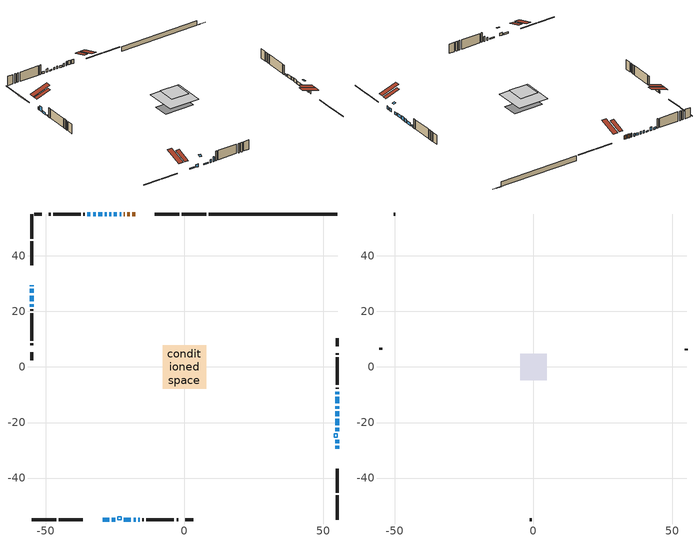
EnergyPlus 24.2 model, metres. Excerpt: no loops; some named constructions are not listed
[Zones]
conditioned space
 floor outside (Floor1 construction): -1.2,-1.2 -1.2,1.2 1.2,1.2 1.2,-1.2 z1.47
 floor outside (Floor2 construction): -2.2,-2.2 -2.2,2.2 2.2,2.2 2.2,-2.2 z1.47
 floor adiabatic (AdiabaticFloorConstruction): -7.89,-7.89 -7.89,7.89 7.89,7.89 7.89,-7.89 z3.91
 floor foundation (Slab1 construction): -7.67,-3.92 -7.67,3.92 7.67,3.92 7.67,-3.92 z-0.97
 wall outside (RimJoist1 construction): 7.85,55.11 -1.03,55.11 / -55.11,-55.11 -46.23,-55.11 / -55.11,55.11 -55.11,46.23 / 55.11,-55.11 55.11,-46.23 z1.47:1.77
 wall outside (RimJoist2 construction): -1.96,55.11 -10.64,55.11 / -45.3,-55.11 -36.61,-55.11 / -55.11,45.3 -55.11,36.61 / 55.11,-45.3 55.11,-36.61 z1.47:1.77
 wall outside (AdiabaticWallConstruction 1): -17.78,55.11 -18.8,55.11 / -19.72,55.11 -20.57,55.11 / -21.5,55.11 -21.92,55.11 z1.47:3.5
 wall outside (AdiabaticWallConstruction): -55.11,29.48 -55.11,29.06 / -26.38,55.11 -27.1,55.11 / -28.03,55.11 -28.75,55.11 z1.47:2.69; -29.48,-55.11 -27.14,-55.11 z1.47:2.18; -55.11,28.13 -55.11,26.66 / -16.71,-55.11 -16.1,-55.11 z1.47:3.86; 55.11,-29.48 55.11,-28.36 / 55.11,-27.43 55.11,-26.21 / -22.85,55.11 -23.41,55.11 / -26.21,-55.11 -24.99,-55.11 / 55.11,-21.04 55.11,-18.65 / 55.11,-13.13 55.11,-10.74 / -18.35,-55.11 -17.64,-55.11 z1.47:2.94; -24.33,55.11 -25.45,55.11 / -55.11,25.73 -55.11,23.6 / -33.87,55.11 -34.99,55.11 z1.47:2.49; -55.11,22.67 -55.11,21.7 z1.47:1.93; 55.11,-23.14 55.11,-21.97 z1.47:2.89; 55.11,-17.73 55.11,-16 / 55.11,-15.07 55.11,-14.05 / -31.93,55.11 -32.95,55.11 z1.47:3.25; -29.68,55.11 -31,55.11 / -21.92,-55.11 -19.28,-55.11 z1.47:2.03; 55.11,-9.81 55.11,-8.84 z1.47:2.39
 wall outside (Wall1 construction): -35.92,55.11 -36.43,55.11 / -15.17,-55.11 -14.66,-55.11 / -55.11,20.77 -55.11,20.27 / 55.11,-7.92 55.11,-7.41 z1.47:6.35
 wall outside (Wall2 construction): -37.36,55.11 -47.29,55.11 / -13.74,-55.11 -3.81,-55.11 / -55.11,19.34 -55.11,9.41 / 55.11,-6.48 55.11,3.45 z1.47:6.35
 wall outside (Wall4 construction): -48.21,55.11 -48.85,55.11 / -2.88,-55.11 -2.24,-55.11 / -55.11,8.48 -55.11,7.84 / 55.11,4.38 55.11,5.01 z1.47:6.35
 wall outside (Wall6 construction): -51.32,55.11 -54.18,55.11 / 0.23,-55.11 3.08,-55.11 / -55.11,5.37 -55.11,2.52 / 55.11,7.49 55.11,10.34 z1.47:6.35
 wall foundation (FoundationWall1 construction): 8.78,55.11,-0.97 8.78,55.11,1.47 50.47,55.11,1.47 50.47,55.11,-0.97 55.11,55.11,-0.97
 window (WindowConstruction 16): -55.11,29.48 -55.11,29.06 z1.47:2.69
 window (WindowConstruction 7): -29.48,-55.11 -27.14,-55.11 z1.47:2.18
 window (WindowConstruction 8): -55.11,28.13 -55.11,26.66 z1.47:3.86
 window (WindowConstruction 9): 55.11,-29.48 55.11,-28.36 z1.47:2.94
 window (WindowConstruction 10): 55.11,-27.43 55.11,-26.21 z1.47:2.94
 window (WindowConstruction 11): -22.85,55.11 -23.41,55.11 z1.47:2.94
 window (WindowConstruction 12): -24.33,55.11 -25.45,55.11 z1.47:2.48
 window (WindowConstruction 13): -26.21,-55.11 -24.99,-55.11 z1.47:2.94
 window (WindowConstruction 14): -55.11,25.73 -55.11,23.6 z1.47:2.48
 window (WindowConstruction 15): -55.11,22.67 -55.11,21.7 z1.47:1.93
 window (WindowConstruction 17): -26.38,55.11 -27.1,55.11 z1.47:2.69
 window (WindowConstruction 23): -28.03,55.11 -28.75,55.11 z1.47:2.69
 window (WindowConstruction 18): 55.11,-23.14 55.11,-21.97 z1.47:2.89
 window (WindowConstruction 19): 55.11,-21.04 55.11,-18.65 z1.47:2.94
 window (WindowConstruction 20): 55.11,-17.72 55.11,-16 z1.47:3.25
 window (WindowConstruction 21): -29.68,55.11 -31,55.11 z1.47:2.03
 window (WindowConstruction 22): -21.91,-55.11 -19.28,-55.11 z1.47:2.03
 window (WindowConstruction): 55.11,-15.07 55.11,-14.06 z1.47:3.25
 window (WindowConstruction 1): 55.11,-13.13 55.11,-10.74 z1.47:2.94
 window (WindowConstruction 2): 55.11,-9.81 55.11,-8.84 z1.47:2.38
 window (WindowConstruction 3): -31.93,55.11 -32.94,55.11 z1.47:3.25
 window (WindowConstruction 4): -33.87,55.11 -34.99,55.11 z1.47:2.48
 window (WindowConstruction 5): -18.35,-55.11 -17.64,-55.11 z1.47:2.94
 window (WindowConstruction 6): -16.71,-55.11 -16.1,-55.11 z1.47:3.86
 door (Door): -17.78,55.11 -18.79,55.11 z1.47:3.5
 door (Door 1): -19.72,55.11 -20.57,55.11 z1.47:3.5
 door (Door 2): -21.5,55.11 -21.92,55.11 z1.47:3.5
 ceiling adiabatic (AdiabaticFloorConstruction): 7.89,-7.89 7.89,7.89 -7.89,7.89 -7.89,-7.89 z3.91
 roof outside (Roof2 construction): -16.85,55.11,6.35 -16.85,47.74,8.8 -14.91,47.74,8.8 -14.91,55.11,6.35; -30.41,-55.11,6.35 -30.41,-47.74,8.8 -32.35,-47.74,8.8 -32.35,-55.11,6.35; -55.11,30.41,6.35 -47.74,30.41,8.8 -47.74,32.35,8.8 -55.11,32.35,6.35; 55.11,-30.41,6.35 47.74,-30.41,8.8 47.74,-32.35,8.8 55.11,-32.35,6.35
 roof outside (AdiabaticRoofConstruction): 55.11,-24.06,6.35 53.95,-24.06,6.73 53.95,-25.29,6.73 55.11,-25.29,6.35; -22.84,-55.11,6.35 -22.84,-53.95,6.73 -24.06,-53.95,6.73 -24.06,-55.11,6.35
 skylight (SkylightConstruction): 55.11,-24.07,6.35 53.95,-24.07,6.73 53.95,-25.29,6.73 55.11,-25.29,6.35
 skylight (SkylightConstruction 1): -22.84,-55.11,6.35 -22.84,-53.95,6.73 -24.06,-53.95,6.73 -24.06,-55.11,6.35
attic - vented
 floor to conditioned space (Floor3 construction Reversed): -4.69,-4.69 -4.69,4.69 4.69,4.69 4.69,-4.69 z6.35
 wall outside (Wall5 construction): -49.78,55.11 -50.39,55.11 / -1.31,-55.11 -0.7,-55.11 / -55.11,6.91 -55.11,6.3 / 55.11,5.94 55.11,6.56 z1.47:6.35
 roof outside (Roof1 construction): -13.98,55.11,6.35 -13.98,45.97,9.39 -11.57,45.97,9.39 -11.57,55.11,6.35; -33.28,-55.11,6.35 -33.28,-45.97,9.39 -35.68,-45.97,9.39 -35.68,-55.11,6.35; -55.11,33.28,6.35 -45.97,33.28,9.39 -45.97,35.68,9.39 -55.11,35.68,6.35; 55.11,-33.28,6.35 45.97,-33.28,9.39 45.97,-35.68,9.39 55.11,-35.68,6.35
[Schedule:Day:Interval]
clothes dryer exhaust 0 schedule day: No, 01:00, 0.123457, 02:00, 0.0740741, 03:00, 0.0493827, 04:00, 0.0246914, 05:00, 0.0493827, 06:00, 0.0740741, 07:00, 0.197531, 08:00, 0.395062, 09:00, 0.592593, 10:00, 0.839506, 11:00, 0.962963, 12:00, 1, 13:00, 0.91358, 14:00, 0.82716, 15:00, 0.716049, 16:00, 0.753086, 17:00, 0.679012, 18:00, 0.666667, 20:00, 0.62963, 21:00, 0.641975, 22:00, 0.666667, 23:00, 0.54321, 24:00, 0.296296
clothes dryer exhaust 0 schedule default day; cooling season schedule day; cooling season schedule day 2; cooling season schedule default day; exterior lighting schedule default day; natural vent schedule default day: No, 24:00, 0
cooling season schedule day 1: No, 24:00, 1
exterior lighting schedule day 10: No, 01:00, 0.552381, 03:00, 0.510952, 05:00, 0.483333, 06:00, 0.538571, 07:00, 0.607619, 08:00, 0.56619, 09:00, 0.428095, 10:00, 0.345238, 12:00, 0.331429, 13:00, 0.345238, 14:00, 0.386667, 15:00, 0.414286, 16:00, 0.483333, 17:00, 0.607619, 18:00, 0.773333, 19:00, 0.88381, 20:00, 0.939048, 21:00, 0.966667, 22:00, 0.897619, 23:00, 0.773333, 24:00, 0.649048
exterior lighting schedule day 11: No, 01:00, 0.571429, 03:00, 0.528571, 05:00, 0.5, 06:00, 0.557143, 07:00, 0.628571, 08:00, 0.585714, 09:00, 0.442857, 10:00, 0.357143, 12:00, 0.342857, 13:00, 0.357143, 14:00, 0.4, 15:00, 0.428571, 16:00, 0.5, 17:00, 0.628571, 18:00, 0.8, 19:00, 0.914286, 20:00, 0.971429, 21:00, 1, 22:00, 0.928571, 23:00, 0.8, 24:00, 0.671429
exterior lighting schedule day 9: No, 01:00, 0.509524, 03:00, 0.47131, 05:00, 0.445833, 06:00, 0.496786, 07:00, 0.560476, 08:00, 0.522262, 09:00, 0.394881, 10:00, 0.318452, 12:00, 0.305714, 13:00, 0.318452, 14:00, 0.356667, 15:00, 0.382143, 16:00, 0.445833, 17:00, 0.560476, 18:00, 0.713333, 19:00, 0.815238, 20:00, 0.86619, 21:00, 0.891667, 22:00, 0.827976, 23:00, 0.713333, 24:00, 0.59869
[Schedule:Week:Daily]
clothes dryer exhaust 0 schedule Week Rule - Jan1-Dec31: clothes dryer exhaust 0 schedule day, clothes dryer exhaust 0 schedule day, clothes dryer exhaust 0 schedule day, clothes dryer exhaust 0 schedule day, clothes dryer exhaust 0 schedule day, clothes dryer exhaust 0 schedule day, clothes dryer exhaust 0 schedule day, clothes dryer exhaust 0 schedule default day, clothes dryer exhaust 0 schedule default day, clothes dryer exhaust 0 schedule default day, clothes dryer exhaust 0 schedule default day, clothes dryer exhaust 0 schedule default day
cooling season schedule Week Rule - Jan1-May26: cooling season schedule day, cooling season schedule day, cooling season schedule day, cooling season schedule day, cooling season schedule day, cooling season schedule day, cooling season schedule day, cooling season schedule default day, cooling season schedule default day, cooling season schedule default day, cooling season schedule default day, cooling season schedule default day
cooling season schedule Week Rule - May27-Jun2: cooling season schedule day, cooling season schedule day, cooling season schedule day, cooling season schedule day, cooling season schedule day, cooling season schedule day 1, cooling season schedule day 1, cooling season schedule default day, cooling season schedule default day, cooling season schedule default day, cooling season schedule default day, cooling season schedule default day
cooling season schedule Week Rule - Jun3-Aug25: cooling season schedule day 1, cooling season schedule day 1, cooling season schedule day 1, cooling season schedule day 1, cooling season schedule day 1, cooling season schedule day 1, cooling season schedule day 1, cooling season schedule default day, cooling season schedule default day, cooling season schedule default day, cooling season schedule default day, cooling season schedule default day
cooling season schedule Week Rule - Aug26-Sep1: cooling season schedule day 1, cooling season schedule day 1, cooling season schedule day 1, cooling season schedule day 1, cooling season schedule day 1, cooling season schedule day 1, cooling season schedule day 2, cooling season schedule default day, cooling season schedule default day, cooling season schedule default day, cooling season schedule default day, cooling season schedule default day
cooling season schedule Week Rule - Sep2-Dec31: cooling season schedule day 2, cooling season schedule day 2, cooling season schedule day 2, cooling season schedule day 2, cooling season schedule day 2, cooling season schedule day 2, cooling season schedule day 2, cooling season schedule default day, cooling season schedule default day, cooling season schedule default day, cooling season schedule default day, cooling season schedule default day
exterior lighting schedule Week Rule - Oct28-Nov3: exterior lighting schedule day 9, exterior lighting schedule day 9, exterior lighting schedule day 9, exterior lighting schedule day 9, exterior lighting schedule day 10, exterior lighting schedule day 10, exterior lighting schedule day 10, exterior lighting schedule default day, exterior lighting schedule default day, exterior lighting schedule default day, exterior lighting schedule default day, exterior lighting schedule default day
exterior lighting schedule Week Rule - Nov4-Nov24: exterior lighting schedule day 10, exterior lighting schedule day 10, exterior lighting schedule day 10, exterior lighting schedule day 10, exterior lighting schedule day 10, exterior lighting schedule day 10, exterior lighting schedule day 10, exterior lighting schedule default day, exterior lighting schedule default day, exterior lighting schedule default day, exterior lighting schedule default day, exterior lighting schedule default day
exterior lighting schedule Week Rule - Nov25-Dec1: exterior lighting schedule day 10, exterior lighting schedule day 10, exterior lighting schedule day 10, exterior lighting schedule day 10, exterior lighting schedule day 10, exterior lighting schedule day 10, exterior lighting schedule day 11, exterior lighting schedule default day, exterior lighting schedule default day, exterior lighting schedule default day, exterior lighting schedule default day, exterior lighting schedule default day
exterior lighting schedule Week Rule - Dec2-Dec31: exterior lighting schedule day 11, exterior lighting schedule day 11, exterior lighting schedule day 11, exterior lighting schedule day 11, exterior lighting schedule day 11, exterior lighting schedule day 11, exterior lighting schedule day 11, exterior lighting schedule default day, exterior lighting schedule default day, exterior lighting schedule default day, exterior lighting schedule default day, exterior lighting schedule default day
natural vent schedule Week Rule - Jan1-Dec31: natural vent schedule default day, natural vent schedule default day, natural vent schedule default day, natural vent schedule default day, natural vent schedule default day, natural vent schedule default day, natural vent schedule default day, natural vent schedule default day, natural vent schedule default day, natural vent schedule default day, natural vent schedule default day, natural vent schedule default day
[Schedule:Year]
clothes dryer exhaust 0 schedule: clothes dryer exhaust 0 schedule Week Rule - Jan1-Dec31, 1, 1, 12, 31
cooling season schedule: cooling season schedule Week Rule - Jan1-May26, 1, 1, 5, 26, cooling season schedule Week Rule - May27-Jun2, 5, 27, 6, 2, cooling season schedule Week Rule - Jun3-Aug25, 6, 3, 8, 25, cooling season schedule Week Rule - Aug26-Sep1, 8, 26, 9, 1, cooling season schedule Week Rule - Sep2-Dec31, 9, 2, 12, 31
natural vent schedule: natural vent schedule Week Rule - Jan1-Dec31, 1, 1, 12, 31
